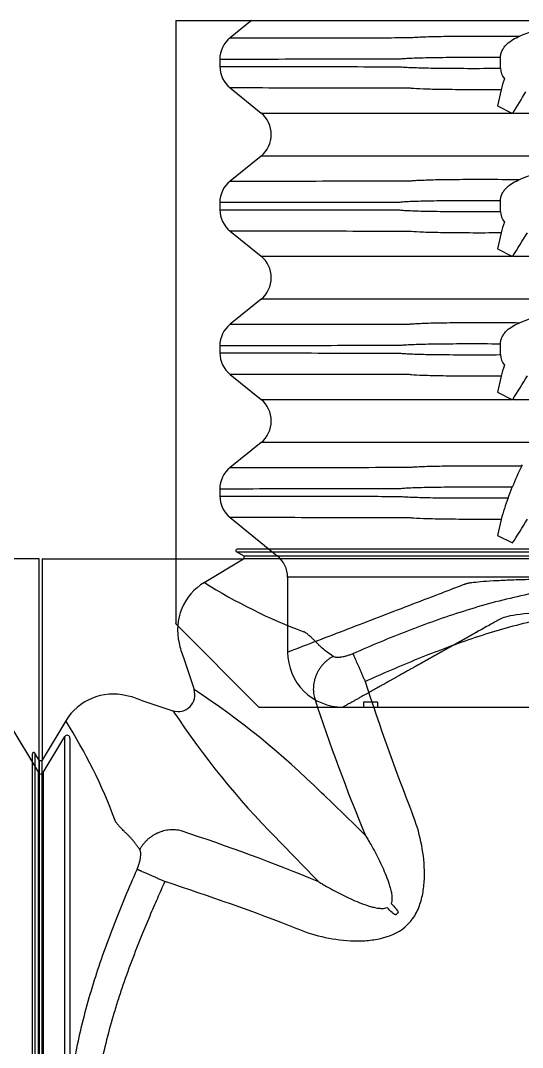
# Model space of a CAD drawing. Header units: millimetres. Extents: x -455371 to 117772, y -78417 to 116564.
# Drawn here: x -28059.2 to -27878.6, y 53901.4 to 54271.4 of the extents above; entities that cross this region are included whole.
import ezdxf

# ---------------------------------------------------------------- set-up
doc = ezdxf.new("R2010")
doc.units = ezdxf.units.MM
doc.layers.get('0').update_dxf_attribs({"color": 255})
doc.layers.add('BETON-STOP', color=141, linetype='Continuous')
doc.layers.add('Contorno-Cupolex', color=3, linetype='Continuous')
doc.layers.add('quote', color=5, linetype='Continuous', lineweight=15)

# ---------------------------------------------------------------- blocks, each defined once
blk = doc.blocks.new('Cupolex H50')
at = {"layer": 'Contorno-Cupolex', "linetype": 'Continuous'}
for p, q in [((19700.469, 10220.428), (19700.195, 10220.592)), ((19721.008, 10220.685), (19700.221, 10220.685)), ((19693.208, 10220.335), (19700.449, 10220.335)), ((19693.208, 10220.335), (19693.208, 10213.095)), ((19699.037, 10219.487), (19700.449, 10220.335)), ((19700.449, 10220.335), (19700.457, 10220.335)), ((19700.457, 10220.335), (19700.469, 10220.342)), ((19700.469, 10220.342), (19700.469, 10220.428)), ((19748.808, 10220.335), (19741.568, 10220.335)), ((19748.808, 10212.618), (19748.808, 10220.335)), ((19698.294, 10216.79), (19698.67, 10215.632)), ((19696.753, 10215.25), (19697.911, 10214.873)), ((19694.056, 10214.506), (19693.208, 10213.095)), ((19747.709, 10214.424), (19748.773, 10212.653)), ((19748.944, 10212.646), (19749.723, 10213.942)), ((19749.908, 10213.89), (19749.908, 10192.535)), ((19692.858, 10192.535), (19692.858, 10213.322)), ((19693.116, 10213.074), (19692.951, 10213.348)), ((19693.201, 10213.074), (19693.116, 10213.074)), ((19693.208, 10213.087), (19693.201, 10213.074)), ((19693.208, 10213.095), (19693.208, 10213.087)), ((19748.808, 10212.611), (19748.808, 10212.618)), ((19706.004, 10207.612), (19705.932, 10207.54))]:
    blk.add_line(p, q, dxfattribs=at)
for centre, radius, start, end in [((19700.221, 10220.635), 0.0499, 89.2776, 239.0373), ((19700.061, 10217.783), 1.987, 120.9888, 193.9535), ((19709.452, 10235.968), 19.496, 237.7108, 249.4596), ((19700.078, 10217.634), 1.974, 189.6297, 205.3053), ((19785.223, 10241.937), 84.511, 197.92489, 201.36419), ((19695.76, 10213.483), 1.987, 76.0465, 149.0112), ((19695.909, 10213.465), 1.974, 64.6949, 80.3702), ((19698.098, 10215.445), 0.601, 251.8666, 18.1334), ((19682.414, 10190.897), 29.599, 45.272, 56.6866), ((19769.609, 10237.205), 70.114, 198.16797, 202.48426), ((19722.661, 10231.142), 29.618, 213.3171, 224.7243), ((19677.789, 10204.197), 19.259, 20.4679, 32.3618), ((19749.809, 10213.891), 0.0998, 359.2777, 149.0372), ((19692.908, 10213.323), 0.0499, 30.9627, 180.7224), ((19748.859, 10212.705), 0.1, 210.9328, 239.6717), ((19748.858, 10212.696), 0.0994, 239.7705, 329.2578), ((19633.334, 10138.299), 101.529, 45.24033, 46.48357), ((19676.338, 10143.934), 70.114, 67.51574, 71.83203), ((19790.738, 10295.243), 123.117, 223.62543, 224.65067), ((19671.606, 10128.32), 84.511, 68.63581, 72.07511), ((19647.472, 10148.533), 83.013, 45.3725, 45.55085), ((19765.011, 10266.071), 83.013, 224.44915, 224.6275)]:
    blk.add_arc(centre, radius, start, end, dxfattribs=at)
for points, knots in [([(19700.195, 10220.592), (19701.725, 10220.592), (19703.259, 10220.592), (19705.177, 10220.592), (19705.561, 10220.592), (19706.136, 10220.592), (19706.328, 10220.592), (19706.544, 10220.592), (19706.568, 10220.592), (19706.616, 10220.592), (19706.639, 10220.592), (19706.72, 10220.592), (19706.792, 10220.592), (19707.058, 10220.592), (19707.312, 10220.592), (19707.781, 10220.592), (19707.952, 10220.592), (19708.325, 10220.592), (19708.527, 10220.592), (19709.174, 10220.592), (19709.65, 10220.592), (19710.429, 10220.592), (19710.702, 10220.592), (19711.259, 10220.592), (19711.543, 10220.592), (19712.122, 10220.592), (19712.417, 10220.592), (19713.019, 10220.592), (19713.327, 10220.592), (19713.787, 10220.592), (19713.941, 10220.592), (19714.127, 10220.592), (19714.16, 10220.592), (19714.192, 10220.592)], [0, 0, 0, 0, 0.5, 0.5, 0.625, 0.625, 0.6875, 0.6875, 0.6953125, 0.6953125, 0.703125, 0.703125, 0.71875, 0.71875, 0.75, 0.75, 0.765625, 0.765625, 0.78125, 0.78125, 0.8125, 0.8125, 0.828125, 0.828125, 0.84375, 0.84375, 0.859375, 0.859375, 0.875, 0.875, 0.8828125, 0.8828125, 0.8844651, 0.8844651, 0.8844651, 0.8844651]), ([(19721.008, 10220.428), (19720.363, 10220.428), (19719.718, 10220.428), (19718.428, 10220.428), (19717.783, 10220.428), (19716.492, 10220.428), (19715.847, 10220.428), (19714.88, 10220.428), (19714.556, 10220.428), (19713.913, 10220.428), (19713.591, 10220.428), (19712.952, 10220.428), (19712.639, 10220.428), (19712.024, 10220.428), (19711.722, 10220.428), (19711.13, 10220.428), (19710.838, 10220.428), (19710.284, 10220.428), (19710.017, 10220.428), (19709.258, 10220.428), (19708.791, 10220.428), (19708.202, 10220.428), (19708.022, 10220.428), (19707.695, 10220.428), (19707.548, 10220.428), (19707.166, 10220.428), (19706.998, 10220.428), (19706.8, 10220.428), (19706.698, 10220.428), (19706.497, 10220.428), (19706.397, 10220.428), (19706.196, 10220.428), (19706.096, 10220.428), (19705.795, 10220.428), (19705.594, 10220.428), (19705.192, 10220.428), (19704.992, 10220.428), (19704.389, 10220.428), (19703.988, 10220.428), (19703.185, 10220.428), (19702.784, 10220.428), (19701.744, 10220.428), (19701.106, 10220.428), (19700.469, 10220.428)], [0, 0, 0, 0, 0.032927, 0.032927, 0.065853, 0.065853, 0.09878, 0.09878, 0.115243, 0.115243, 0.131706, 0.131706, 0.14817, 0.14817, 0.164633, 0.164633, 0.181096, 0.181096, 0.197559, 0.197559, 0.230486, 0.230486, 0.246949, 0.246949, 0.263413, 0.263413, 0.296339, 0.296339, 0.329266, 0.329266, 0.362192, 0.362192, 0.395119, 0.395119, 0.460972, 0.460972, 0.526825, 0.526825, 0.658531, 0.658531, 0.790238, 0.790238, 1, 1, 1, 1]), ([(19700.469, 10220.342), (19701.106, 10220.342), (19701.744, 10220.342), (19702.784, 10220.342), (19703.185, 10220.342), (19703.988, 10220.342), (19704.389, 10220.342), (19704.992, 10220.342), (19705.192, 10220.342), (19705.594, 10220.342), (19705.795, 10220.342), (19706.096, 10220.342), (19706.196, 10220.342), (19706.397, 10220.342), (19706.497, 10220.342), (19706.698, 10220.342), (19706.8, 10220.342), (19706.998, 10220.342), (19707.166, 10220.342), (19707.548, 10220.342), (19707.695, 10220.342), (19708.022, 10220.342), (19708.202, 10220.342), (19708.791, 10220.342), (19709.258, 10220.342), (19710.017, 10220.342), (19710.284, 10220.342), (19710.838, 10220.342), (19711.13, 10220.342), (19711.722, 10220.342), (19712.024, 10220.342), (19712.639, 10220.342), (19712.952, 10220.342), (19713.591, 10220.342), (19713.913, 10220.342), (19714.556, 10220.342), (19714.88, 10220.342), (19715.847, 10220.342), (19716.492, 10220.342), (19717.783, 10220.342), (19718.428, 10220.342), (19719.718, 10220.342), (19720.363, 10220.342), (19721.008, 10220.342)], [0, 0, 0, 0, 0.209762, 0.209762, 0.341469, 0.341469, 0.473175, 0.473175, 0.539028, 0.539028, 0.604881, 0.604881, 0.637808, 0.637808, 0.670734, 0.670734, 0.703661, 0.703661, 0.736587, 0.736587, 0.753051, 0.753051, 0.769514, 0.769514, 0.802441, 0.802441, 0.818904, 0.818904, 0.835367, 0.835367, 0.85183, 0.85183, 0.868294, 0.868294, 0.884757, 0.884757, 0.90122, 0.90122, 0.934147, 0.934147, 0.967073, 0.967073, 1, 1, 1, 1]), ([(19721.008, 10219.339), (19719.605, 10219.347), (19718.202, 10219.36), (19716.448, 10219.382), (19716.098, 10219.387), (19715.572, 10219.394), (19715.396, 10219.396), (19715.046, 10219.401), (19714.87, 10219.404), (19714.608, 10219.408), (19714.52, 10219.409), (19714.344, 10219.412), (19714.256, 10219.413), (19714.121, 10219.414), (19714.076, 10219.414), (19713.986, 10219.414), (19713.941, 10219.414), (19713.806, 10219.413), (19713.716, 10219.411), (19713.266, 10219.398), (19712.907, 10219.376), (19712.368, 10219.325), (19712.189, 10219.305), (19711.831, 10219.259), (19711.652, 10219.233), (19711.117, 10219.148), (19710.765, 10219.08), (19709.714, 10218.851), (19709.026, 10218.662), (19708.006, 10218.34), (19707.669, 10218.227), (19706.999, 10217.989), (19706.666, 10217.865), (19705.676, 10217.481), (19705.024, 10217.208), (19704.378, 10216.925)], [0, 0, 0, 0, 0.25, 0.25, 0.3125, 0.3125, 0.34375, 0.34375, 0.375, 0.375, 0.390625, 0.390625, 0.40625, 0.40625, 0.414062, 0.414062, 0.421875, 0.421875, 0.4375, 0.4375, 0.5, 0.5, 0.53125, 0.53125, 0.5625, 0.5625, 0.625, 0.625, 0.75, 0.75, 0.8125, 0.8125, 0.875, 0.875, 1, 1, 1, 1]), ([(19704.814, 10215.927), (19705.448, 10216.212), (19706.084, 10216.487), (19707.045, 10216.876), (19707.367, 10217.003), (19708.013, 10217.245), (19708.338, 10217.362), (19709.314, 10217.692), (19709.97, 10217.889), (19710.963, 10218.13), (19711.295, 10218.201), (19711.798, 10218.293), (19711.966, 10218.321), (19712.302, 10218.372), (19712.47, 10218.394), (19712.975, 10218.452), (19713.311, 10218.479), (19713.733, 10218.498), (19713.817, 10218.501), (19713.944, 10218.504), (19713.986, 10218.505), (19714.07, 10218.507), (19714.112, 10218.507), (19714.239, 10218.508), (19714.326, 10218.508), (19714.501, 10218.508), (19714.589, 10218.508), (19714.853, 10218.508), (19715.029, 10218.508), (19715.381, 10218.508), (19715.557, 10218.509), (19716.084, 10218.51), (19716.436, 10218.511), (19718.195, 10218.519), (19719.602, 10218.53), (19721.008, 10218.547)], [0, 0, 0, 0, 0.125, 0.125, 0.1875, 0.1875, 0.25, 0.25, 0.375, 0.375, 0.4375, 0.4375, 0.46875, 0.46875, 0.5, 0.5, 0.5625, 0.5625, 0.578125, 0.578125, 0.585938, 0.585938, 0.59375, 0.59375, 0.609375, 0.609375, 0.625, 0.625, 0.65625, 0.65625, 0.6875, 0.6875, 0.75, 0.75, 1, 1, 1, 1]), ([(19703.661, 10216.828), (19703.587, 10216.878), (19703.518, 10216.928), (19703.389, 10217.025), (19703.33, 10217.073), (19703.25, 10217.143), (19703.224, 10217.167), (19703.189, 10217.201), (19703.177, 10217.213), (19703.16, 10217.23), (19703.154, 10217.235), (19703.143, 10217.247), (19703.138, 10217.252), (19703.122, 10217.269), (19703.112, 10217.281), (19703.096, 10217.298), (19703.09, 10217.304), (19703.079, 10217.315), (19703.074, 10217.321), (19703.062, 10217.332), (19703.057, 10217.338), (19703.046, 10217.349), (19703.04, 10217.355), (19703.029, 10217.365), (19703.024, 10217.371), (19703.013, 10217.381), (19703.008, 10217.386), (19702.983, 10217.411), (19702.963, 10217.43), (19702.934, 10217.458), (19702.924, 10217.467), (19702.905, 10217.485), (19702.896, 10217.494), (19702.869, 10217.519), (19702.851, 10217.535), (19702.817, 10217.566), (19702.801, 10217.581), (19702.769, 10217.609), (19702.754, 10217.622), (19702.724, 10217.645), (19702.709, 10217.656), (19702.68, 10217.676), (19702.666, 10217.685), (19702.645, 10217.696), (19702.639, 10217.7), (19702.628, 10217.705), (19702.625, 10217.706), (19702.618, 10217.709), (19702.615, 10217.71), (19702.612, 10217.712)], [0, 0, 0, 0, 0.125, 0.125, 0.25, 0.25, 0.3125, 0.3125, 0.34375, 0.34375, 0.359375, 0.359375, 0.375, 0.375, 0.40625, 0.40625, 0.421875, 0.421875, 0.4375, 0.4375, 0.453125, 0.453125, 0.46875, 0.46875, 0.484375, 0.484375, 0.5, 0.5, 0.5625, 0.5625, 0.59375, 0.59375, 0.625, 0.625, 0.6875, 0.6875, 0.75, 0.75, 0.8125, 0.8125, 0.875, 0.875, 0.9375, 0.9375, 0.96875, 0.96875, 0.984375, 0.984375, 1, 1, 1, 1]), ([(19704.378, 10216.925), (19704.338, 10216.907), (19704.298, 10216.891), (19704.218, 10216.862), (19704.178, 10216.849), (19704.12, 10216.833), (19704.101, 10216.828), (19704.064, 10216.819), (19704.046, 10216.814), (19703.992, 10216.804), (19703.959, 10216.798), (19703.911, 10216.793), (19703.896, 10216.791), (19703.866, 10216.789), (19703.852, 10216.789), (19703.811, 10216.789), (19703.786, 10216.79), (19703.742, 10216.796), (19703.723, 10216.801), (19703.688, 10216.812), (19703.674, 10216.82), (19703.661, 10216.828)], [0, 0, 0, 0, 0.125, 0.125, 0.25, 0.25, 0.3125, 0.3125, 0.375, 0.375, 0.5, 0.5, 0.5625, 0.5625, 0.625, 0.625, 0.75, 0.75, 0.875, 0.875, 1, 1, 1, 1]), ([(19749.723, 10207.324), (19749.723, 10207.363), (19749.723, 10207.398), (19749.723, 10207.46), (19749.723, 10207.485), (19749.723, 10207.704), (19749.723, 10207.899), (19749.723, 10208.484), (19749.723, 10208.874), (19749.723, 10210.825), (19749.723, 10212.385), (19749.723, 10213.942)], [0.2969026, 0.2969026, 0.2969026, 0.2969026, 0.3046875, 0.3046875, 0.3125, 0.3125, 0.375, 0.375, 0.5, 0.5, 1, 1, 1, 1]), ([(19692.951, 10213.348), (19692.951, 10211.819), (19692.951, 10210.284), (19692.951, 10208.366), (19692.951, 10207.982), (19692.951, 10207.407), (19692.951, 10207.215), (19692.951, 10206.999), (19692.951, 10206.975), (19692.951, 10206.928), (19692.951, 10206.905), (19692.951, 10206.823), (19692.951, 10206.751), (19692.951, 10206.485), (19692.951, 10206.231), (19692.951, 10205.762), (19692.951, 10205.591), (19692.951, 10205.219), (19692.951, 10205.016), (19692.951, 10204.369), (19692.951, 10203.893), (19692.951, 10203.114), (19692.951, 10202.842), (19692.951, 10202.285), (19692.951, 10202.001), (19692.951, 10201.421), (19692.951, 10201.126), (19692.951, 10200.525), (19692.951, 10200.217), (19692.951, 10199.756), (19692.951, 10199.602), (19692.951, 10199.427), (19692.951, 10199.405), (19692.951, 10199.383)], [0, 0, 0, 0, 0.5, 0.5, 0.625, 0.625, 0.6875, 0.6875, 0.6953125, 0.6953125, 0.703125, 0.703125, 0.71875, 0.71875, 0.75, 0.75, 0.765625, 0.765625, 0.78125, 0.78125, 0.8125, 0.8125, 0.828125, 0.828125, 0.84375, 0.84375, 0.859375, 0.859375, 0.875, 0.875, 0.8828125, 0.8828125, 0.8839302, 0.8839302, 0.8839302, 0.8839302]), ([(19693.116, 10192.535), (19693.116, 10193.816), (19693.116, 10195.097), (19693.116, 10197.018), (19693.116, 10197.659), (19693.116, 10198.46), (19693.116, 10198.621), (19693.116, 10198.942), (19693.116, 10199.104), (19693.116, 10199.39), (19693.116, 10199.514), (19693.116, 10199.767), (19693.116, 10199.896), (19693.116, 10200.537), (19693.116, 10201.023), (19693.116, 10201.973), (19693.116, 10202.439), (19693.116, 10203.761), (19693.116, 10204.543), (19693.116, 10205.471), (19693.116, 10205.74), (19693.116, 10206.182), (19693.116, 10206.355), (19693.116, 10206.517), (19693.116, 10206.547), (19693.116, 10206.586), (19693.116, 10206.598), (19693.116, 10206.622), (19693.116, 10206.633), (19693.116, 10206.693), (19693.116, 10206.743), (19693.116, 10206.894), (19693.116, 10206.994), (19693.116, 10207.497), (19693.116, 10207.899), (19693.116, 10209.911), (19693.116, 10211.52), (19693.116, 10213.074)], [0, 0, 0, 0, 0.0625, 0.0625, 0.09375, 0.09375, 0.101562, 0.101562, 0.109375, 0.109375, 0.117187, 0.117187, 0.125, 0.125, 0.15625, 0.15625, 0.1875, 0.1875, 0.25, 0.25, 0.28125, 0.28125, 0.3125, 0.3125, 0.320312, 0.320312, 0.324219, 0.324219, 0.328125, 0.328125, 0.34375, 0.34375, 0.375, 0.375, 0.5, 0.5, 1, 1, 1, 1]), ([(19693.201, 10213.074), (19693.201, 10211.52), (19693.201, 10209.911), (19693.201, 10207.899), (19693.201, 10207.497), (19693.201, 10206.994), (19693.201, 10206.894), (19693.201, 10206.743), (19693.201, 10206.693), (19693.201, 10206.633), (19693.201, 10206.622), (19693.201, 10206.598), (19693.201, 10206.586), (19693.201, 10206.547), (19693.201, 10206.517), (19693.201, 10206.355), (19693.201, 10206.182), (19693.201, 10205.74), (19693.201, 10205.471), (19693.201, 10204.543), (19693.201, 10203.761), (19693.201, 10202.439), (19693.201, 10201.973), (19693.201, 10201.023), (19693.201, 10200.537), (19693.201, 10199.896), (19693.201, 10199.767), (19693.201, 10199.514), (19693.201, 10199.39), (19693.201, 10199.104), (19693.201, 10198.942), (19693.201, 10198.621), (19693.201, 10198.46), (19693.201, 10197.659), (19693.201, 10197.018), (19693.201, 10195.097), (19693.201, 10193.816), (19693.201, 10192.535)], [0, 0, 0, 0, 0.5, 0.5, 0.625, 0.625, 0.65625, 0.65625, 0.671875, 0.671875, 0.675781, 0.675781, 0.679688, 0.679688, 0.6875, 0.6875, 0.71875, 0.71875, 0.75, 0.75, 0.8125, 0.8125, 0.84375, 0.84375, 0.875, 0.875, 0.882813, 0.882813, 0.890625, 0.890625, 0.898438, 0.898438, 0.90625, 0.90625, 0.9375, 0.9375, 1, 1, 1, 1]), ([(19748.773, 10197.227), (19748.773, 10197.476), (19748.773, 10197.725), (19748.773, 10198.276), (19748.773, 10198.579), (19748.773, 10199.183), (19748.773, 10199.485), (19748.773, 10200.088), (19748.773, 10200.39), (19748.773, 10200.988), (19748.773, 10201.279), (19748.773, 10201.848), (19748.773, 10202.126), (19748.773, 10202.668), (19748.773, 10202.933), (19748.773, 10203.687), (19748.773, 10204.141), (19748.773, 10204.948), (19748.773, 10205.286), (19748.773, 10205.693), (19748.773, 10205.813), (19748.773, 10206.011), (19748.773, 10206.089), (19748.773, 10206.182), (19748.773, 10206.207), (19748.773, 10206.254), (19748.773, 10206.278), (19748.773, 10206.348), (19748.773, 10206.396), (19748.773, 10206.631), (19748.773, 10206.819), (19748.773, 10207.385), (19748.773, 10207.761), (19748.773, 10209.646), (19748.773, 10211.153), (19748.773, 10212.653)], [0.0808693, 0.0808693, 0.0808693, 0.0808693, 0.09375, 0.09375, 0.109375, 0.109375, 0.125, 0.125, 0.140625, 0.140625, 0.15625, 0.15625, 0.171875, 0.171875, 0.1875, 0.1875, 0.21875, 0.21875, 0.25, 0.25, 0.265625, 0.265625, 0.28125, 0.28125, 0.2890625, 0.2890625, 0.296875, 0.296875, 0.3125, 0.3125, 0.375, 0.375, 0.5, 0.5, 1, 1, 1, 1]), ([(19702.393, 10207.024), (19702.716, 10206.895), (19703.047, 10206.795), (19703.721, 10206.65), (19704.068, 10206.606), (19704.588, 10206.593), (19704.761, 10206.598), (19705.107, 10206.631), (19705.28, 10206.659), (19705.783, 10206.789), (19706.106, 10206.944), (19706.478, 10207.317), (19706.579, 10207.458), (19706.74, 10207.768), (19706.799, 10207.933), (19706.885, 10208.268), (19706.913, 10208.441), (19706.946, 10208.786), (19706.95, 10208.958), (19706.938, 10209.475), (19706.894, 10209.82), (19706.749, 10210.497), (19706.648, 10210.828), (19706.519, 10211.15)], [0, 0, 0, 0, 0.125, 0.125, 0.25, 0.25, 0.3125, 0.3125, 0.375, 0.375, 0.5, 0.5, 0.5625, 0.5625, 0.625, 0.625, 0.6875, 0.6875, 0.75, 0.75, 0.875, 0.875, 1, 1, 1, 1]), ([(19696.715, 10209.882), (19696.707, 10209.895), (19696.69, 10209.92), (19696.665, 10209.956), (19696.64, 10209.991), (19696.615, 10210.025), (19696.591, 10210.058), (19696.55, 10210.112), (19696.494, 10210.183), (19696.423, 10210.268), (19696.354, 10210.344), (19696.292, 10210.405), (19696.247, 10210.447), (19696.214, 10210.478), (19696.185, 10210.508), (19696.143, 10210.55), (19696.094, 10210.6), (19696.04, 10210.658), (19695.991, 10210.71), (19695.932, 10210.776), (19695.885, 10210.835), (19695.854, 10210.885), (19695.842, 10210.908), (19695.836, 10210.922), (19695.833, 10210.928), (19695.832, 10210.932)], [0, 0, 0, 0, 0.020834, 0.041499, 0.061995, 0.082327, 0.102494, 0.1225, 0.183394, 0.244692, 0.305517, 0.365952, 0.407549, 0.429262, 0.459619, 0.493771, 0.556586, 0.619732, 0.683579, 0.744962, 0.871925, 0.935861, 0.967747, 0.983808, 1, 1, 1, 1]), ([(19748.944, 10210.731), (19748.944, 10209.866), (19748.944, 10209), (19748.944, 10207.757), (19748.944, 10207.381), (19748.944, 10206.816), (19748.944, 10206.628), (19748.944, 10206.393), (19748.944, 10206.345), (19748.944, 10206.251), (19748.944, 10206.21), (19748.944, 10206.085), (19748.944, 10206.006), (19748.944, 10205.81), (19748.944, 10205.69), (19748.944, 10205.281), (19748.944, 10204.944), (19748.944, 10204.343), (19748.944, 10204.127), (19748.944, 10203.673), (19748.944, 10203.435), (19748.944, 10202.686), (19748.944, 10202.135), (19748.944, 10201.284), (19748.944, 10200.995), (19748.944, 10200.404), (19748.944, 10200.101), (19748.944, 10199.496), (19748.944, 10199.193), (19748.944, 10198.588), (19748.944, 10198.285), (19748.944, 10197.377), (19748.944, 10196.772), (19748.944, 10195.104), (19748.944, 10194.041), (19748.944, 10192.978)], [0.2124485, 0.2124485, 0.2124485, 0.2124485, 0.5, 0.5, 0.625, 0.625, 0.6875, 0.6875, 0.703125, 0.703125, 0.71875, 0.71875, 0.734375, 0.734375, 0.75, 0.75, 0.78125, 0.78125, 0.796875, 0.796875, 0.8125, 0.8125, 0.84375, 0.84375, 0.859375, 0.859375, 0.875, 0.875, 0.890625, 0.890625, 0.90625, 0.90625, 0.9375, 0.9375, 0.9923835, 0.9923835, 0.9923835, 0.9923835]), ([(19704.825, 10210.392), (19704.839, 10210.369), (19704.853, 10210.346), (19704.881, 10210.3), (19704.894, 10210.277), (19704.936, 10210.208), (19704.963, 10210.162), (19705.043, 10210.023), (19705.095, 10209.928), (19705.248, 10209.642), (19705.345, 10209.447), (19705.481, 10209.145), (19705.525, 10209.043), (19705.608, 10208.835), (19705.647, 10208.73), (19705.699, 10208.568), (19705.715, 10208.513), (19705.743, 10208.402), (19705.756, 10208.346), (19705.774, 10208.232), (19705.781, 10208.174), (19705.78, 10208.085), (19705.778, 10208.056), (19705.769, 10207.997), (19705.761, 10207.967), (19705.75, 10207.939)], [0, 0, 0, 0, 0.03125, 0.03125, 0.0625, 0.0625, 0.125, 0.125, 0.25, 0.25, 0.5, 0.5, 0.625, 0.625, 0.75, 0.75, 0.8125, 0.8125, 0.875, 0.875, 0.9375, 0.9375, 0.96875, 0.96875, 1, 1, 1, 1]), ([(19696.619, 10209.166), (19696.622, 10209.173), (19696.629, 10209.189), (19696.639, 10209.213), (19696.649, 10209.237), (19696.658, 10209.262), (19696.671, 10209.298), (19696.688, 10209.345), (19696.711, 10209.423), (19696.734, 10209.516), (19696.751, 10209.618), (19696.756, 10209.707), (19696.753, 10209.769), (19696.745, 10209.81), (19696.737, 10209.838), (19696.728, 10209.862), (19696.72, 10209.875), (19696.715, 10209.882)], [0, 0, 0, 0, 0.025114, 0.050251, 0.075451, 0.100753, 0.126198, 0.189041, 0.252473, 0.377155, 0.504216, 0.628011, 0.754462, 0.81453, 0.875317, 0.937064, 1, 1, 1, 1]), ([(19694.204, 10192.535), (19694.201, 10193), (19694.195, 10193.932), (19694.182, 10195.335), (19694.168, 10196.624), (19694.152, 10197.796), (19694.141, 10198.585), (19694.133, 10199.112), (19694.127, 10199.469), (19694.134, 10200.097), (19694.19, 10200.998), (19694.328, 10202.07), (19694.597, 10203.479), (19694.973, 10204.852), (19695.427, 10206.202), (19695.795, 10207.192), (19696.194, 10208.185), (19696.475, 10208.833), (19696.619, 10209.166)], [0, 0, 0, 0, 0.081858, 0.164277, 0.247255, 0.309067, 0.370865, 0.386322, 0.40194, 0.433686, 0.497156, 0.560794, 0.624159, 0.750052, 0.811351, 0.87539, 0.93616, 1, 1, 1, 1]), ([(19697.616, 10208.729), (19697.527, 10208.528), (19697.343, 10208.117), (19697.069, 10207.48), (19696.755, 10206.724), (19696.415, 10205.856), (19696.124, 10205.045), (19695.909, 10204.392), (19695.709, 10203.738), (19695.485, 10202.915), (19695.27, 10201.916), (19695.118, 10200.908), (19695.05, 10200.064), (19695.036, 10199.515), (19695.035, 10199.26), (19695.035, 10199.086), (19695.036, 10198.603), (19695.034, 10197.811), (19695.03, 10196.404), (19695.021, 10194.997), (19695.009, 10193.59), (19695.001, 10192.887), (19694.997, 10192.535)], [0, 0, 0, 0, 0.039685, 0.081401, 0.12514, 0.187502, 0.249718, 0.280702, 0.311603, 0.373204, 0.434675, 0.49602, 0.557011, 0.587479, 0.595205, 0.603053, 0.61891, 0.682454, 0.745963, 0.872985, 0.936476, 1, 1, 1, 1]), ([(19703.152, 10208.719), (19703.174, 10208.705), (19703.197, 10208.691), (19703.243, 10208.663), (19703.266, 10208.649), (19703.335, 10208.608), (19703.381, 10208.581), (19703.521, 10208.5), (19703.615, 10208.448), (19703.901, 10208.295), (19704.096, 10208.198), (19704.398, 10208.062), (19704.5, 10208.018), (19704.708, 10207.935), (19704.814, 10207.896), (19704.976, 10207.845), (19705.03, 10207.828), (19705.141, 10207.8), (19705.198, 10207.787), (19705.312, 10207.769), (19705.369, 10207.763), (19705.458, 10207.763), (19705.488, 10207.765), (19705.547, 10207.775), (19705.576, 10207.782), (19705.604, 10207.794)], [0, 0, 0, 0, 0.03125, 0.03125, 0.0625, 0.0625, 0.125, 0.125, 0.25, 0.25, 0.5, 0.5, 0.625, 0.625, 0.75, 0.75, 0.8125, 0.8125, 0.875, 0.875, 0.9375, 0.9375, 0.96875, 0.96875, 1, 1, 1, 1]), ([(19706.004, 10207.612), (19706.006, 10207.614), (19706.008, 10207.618), (19706.009, 10207.625), (19706.008, 10207.629), (19706.007, 10207.64), (19706.004, 10207.647), (19705.997, 10207.666), (19705.99, 10207.679), (19705.968, 10207.714), (19705.95, 10207.735), (19705.931, 10207.755)], [0, 0, 0, 0, 0.0625, 0.0625, 0.125, 0.125, 0.25, 0.25, 0.5, 0.5, 1, 1, 1, 1]), ([(19705.932, 10207.54), (19705.929, 10207.537), (19705.925, 10207.536), (19705.918, 10207.535), (19705.914, 10207.535), (19705.904, 10207.537), (19705.897, 10207.539), (19705.877, 10207.547), (19705.865, 10207.554), (19705.829, 10207.576), (19705.808, 10207.593), (19705.789, 10207.612)], [0, 0, 0, 0, 0.0625, 0.0625, 0.125, 0.125, 0.25, 0.25, 0.5, 0.5, 1, 1, 1, 1]), ([(19749.723, 10199.303), (19749.723, 10199.365), (19749.723, 10199.426), (19749.723, 10199.642), (19749.723, 10199.796), (19749.723, 10200.258), (19749.723, 10200.564), (19749.723, 10201.176), (19749.723, 10201.482), (19749.723, 10202.373), (19749.723, 10202.938), (19749.723, 10203.745), (19749.723, 10204.008), (19749.723, 10204.507), (19749.723, 10204.744), (19749.723, 10205.195), (19749.723, 10205.409), (19749.723, 10205.813), (19749.723, 10206.004), (19749.723, 10206.525), (19749.723, 10206.812), (19749.723, 10207.148), (19749.723, 10207.245), (19749.723, 10207.324), (19749.723, 10207.324), (19749.723, 10207.324)], [0.1140744, 0.1140744, 0.1140744, 0.1140744, 0.1171875, 0.1171875, 0.125, 0.125, 0.140625, 0.140625, 0.15625, 0.15625, 0.1875, 0.1875, 0.203125, 0.203125, 0.21875, 0.21875, 0.234375, 0.234375, 0.25, 0.25, 0.28125, 0.28125, 0.296875, 0.296875, 0.2969026, 0.2969026, 0.2969026, 0.2969026])]:
    blk.add_open_spline(points, degree=3, knots=knots, dxfattribs=at)
for points, weights in [([(19704.378, 10216.925), (19704.482, 10216.669), (19704.814, 10215.927)], [1, 0.837824847312, 1]), ([(19703.661, 10216.828), (19702.746, 10216.329), (19702.99, 10215.343)], [1, 0.774238593566, 1]), ([(19698.2, 10210.553), (19697.215, 10210.798), (19696.715, 10209.882)], [1, 0.774238593572, 1]), ([(19697.616, 10208.729), (19696.875, 10209.061), (19696.619, 10209.166)], [1, 0.837824847311, 1])]:
    blk.add_rational_spline(points, weights, degree=2, dxfattribs=at)
blk.add_open_spline([(19748.944, 10212.646), (19748.944, 10212.008), (19748.944, 10211.37), (19748.944, 10210.731)], degree=3, dxfattribs=at)
blk = doc.blocks.new('*U2204')
at = {"xscale": 10.01836209701863, "yscale": 10.01836209701863, "zscale": 10.01836209701863}
for p in [(-197854.97, -101829.74), (-197296.95, -101829.74)]:
    blk.add_blockref('Cupolex H50', p, dxfattribs=at)
blk = doc.blocks.new('*U2201')
at = {"layer": 'quote', "color": 0, "linetype": 'ByBlock', "lineweight": -2, "transparency": 16777216}
blk.add_blockref('*U2204', (1355, -1345), dxfattribs=at)
blk = doc.blocks.new('Bs H50 tacca 5')
at = {"layer": 'BETON-STOP'}
for p, q in [((19753.708, 9985.2), (19753.708, 9963.521)), ((19753.708, 9985.2), (19799.708, 9985.2)), ((19756.433, 9985.2), (19755.663, 9984.575)), ((19765.377, 9983.484), (19765.377, 9983.866)), ((19755.293, 9983.802), (19755.293, 9983.547)), ((19755.663, 9982.774), (19756.775, 9981.873)), ((19765.404, 9982.711), (19765.277, 9982.136)), ((19765.277, 9982.136), (19765.792, 9981.872)), ((19765.813, 9981.862), (19765.792, 9981.872)), ((19765.819, 9981.872), (19765.813, 9981.862)), ((19756.775, 9980.327), (19755.663, 9979.425)), ((19765.377, 9978.334), (19765.377, 9978.716)), ((19755.293, 9978.652), (19755.293, 9978.397)), ((19755.663, 9977.624), (19756.775, 9976.723)), ((19765.404, 9977.561), (19765.277, 9976.986)), ((19765.277, 9976.986), (19765.792, 9976.722)), ((19765.813, 9976.712), (19765.792, 9976.722)), ((19765.819, 9976.722), (19765.813, 9976.712)), ((19756.775, 9975.177), (19755.663, 9974.275)), ((19755.293, 9973.502), (19755.293, 9973.247)), ((19765.377, 9973.184), (19765.377, 9973.566)), ((19755.663, 9972.474), (19756.775, 9971.573)), ((19765.404, 9972.411), (19765.277, 9971.836)), ((19765.277, 9971.836), (19765.792, 9971.572)), ((19765.813, 9971.562), (19765.792, 9971.572)), ((19765.819, 9971.572), (19765.813, 9971.562)), ((19756.775, 9970.027), (19755.663, 9969.125)), ((19766.148, 9969.183), (19766.168, 9969.22)), ((19755.293, 9968.352), (19755.293, 9968.097)), ((19765.657, 9968.036), (19765.803, 9968.413)), ((19755.663, 9967.324), (19757.358, 9965.95)), ((19765.404, 9967.261), (19765.277, 9966.686)), ((19765.277, 9966.686), (19765.813, 9966.412)), ((19757.358, 9965.95), (19776.708, 9965.95)), ((19776.708, 9965.177), (19757.728, 9965.177)), ((19757.728, 9965.177), (19757.728, 9962.488)), ((19753.708, 9963.509), (19753.708, 9963.521)), ((19756.708, 9960.5), (19753.708, 9963.509)), ((19760.958, 9960.689), (19760.458, 9960.689)), ((19760.458, 9960.689), (19760.458, 9960.5)), ((19760.958, 9960.689), (19760.958, 9960.5)), ((19760.458, 9960.5), (19756.708, 9960.5)), ((19760.958, 9960.5), (19760.458, 9960.5)), ((19776.458, 9960.5), (19760.958, 9960.5))]:
    blk.add_line(p, q, dxfattribs=at)
for centre, radius, start, end in [((19769.994, 9975.31), 10.115, 102.091, 112.796), ((19756.289, 9983.801), 0.996, 128.931, 179.9066), ((19756.289, 9983.548), 0.995, 180.0853, 231.0771), ((19766.01, 9983.498), 0.633, 181.2639, 218.8863), ((19769.73, 9981.664), 4.451, 161.1754, 166.4034), ((19735.412, 10001.276), 36.071, 327.4568, 328.8771), ((19756.152, 9981.1), 0.992, 308.8507, 51.1493), ((19769.994, 9970.16), 10.115, 93.2828, 112.796), ((19756.289, 9978.651), 0.996, 128.931, 179.9066), ((19756.289, 9978.398), 0.995, 180.0853, 231.0771), ((19766.01, 9978.348), 0.633, 181.2639, 218.8863), ((19769.73, 9976.514), 4.451, 161.1754, 166.4034), ((19734.329, 9996.805), 37.349, 327.473, 328.9994), ((19756.152, 9975.95), 0.992, 308.8507, 51.1493), ((19770.872, 9962.346), 12.912, 106.0869, 111.8067), ((19756.289, 9973.501), 0.996, 128.931, 179.9066), ((19756.289, 9973.248), 0.995, 180.0853, 231.0771), ((19766.01, 9973.198), 0.633, 181.2639, 218.8863), ((19769.73, 9971.364), 4.451, 161.1754, 166.4034), ((19734.329, 9991.655), 37.349, 327.473, 328.9994), ((19756.152, 9970.8), 0.992, 308.8507, 51.1493), ((19756.289, 9968.351), 0.996, 128.931, 179.9066), ((19772.737, 9965.774), 7.42, 152.6401, 159.1643), ((19756.289, 9968.098), 0.995, 180.0853, 231.0771), ((19771.373, 9965.743), 6.159, 158.148, 165.7364), ((19734.508, 9986.395), 37.139, 327.4487, 329.0025), ((19756.733, 9965.175), 0.995, 0.0845, 51.0778), ((19759.709, 9962.492), 1.981, 180.1249, 270.3275)]:
    blk.add_arc(centre, radius, start, end, dxfattribs=at)
for points, degree, knots in [([(19755.663, 9984.575), (19756.924, 9984.575), (19758.188, 9984.578), (19760.084, 9984.581), (19760.716, 9984.582), (19761.506, 9984.583), (19761.663, 9984.584), (19761.9, 9984.584), (19761.979, 9984.584), (19762.078, 9984.584), (19762.097, 9984.584), (19762.138, 9984.585), (19762.161, 9984.588), (19762.239, 9984.596), (19762.302, 9984.6), (19762.45, 9984.608), (19762.535, 9984.611), (19762.729, 9984.618), (19762.838, 9984.622), (19763.196, 9984.631), (19763.473, 9984.635), (19763.944, 9984.639), (19764.111, 9984.64), (19764.464, 9984.641), (19764.65, 9984.641), (19765.227, 9984.64), (19765.638, 9984.638), (19766.075, 9984.634)], 3, [0, 0, 0, 0, 0.5, 0.5, 0.75, 0.75, 0.8125, 0.8125, 0.84375, 0.84375, 0.851563, 0.851563, 0.859375, 0.859375, 0.875, 0.875, 0.890625, 0.890625, 0.90625, 0.90625, 0.9375, 0.9375, 0.953125, 0.953125, 0.96875, 0.96875, 1, 1, 1, 1]), ([(19765.377, 9983.866), (19765.377, 9983.912), (19765.383, 9983.957), (19765.4, 9984.024), (19765.406, 9984.046), (19765.423, 9984.089), (19765.432, 9984.11), (19765.463, 9984.172), (19765.488, 9984.21), (19765.53, 9984.265), (19765.545, 9984.283), (19765.575, 9984.317), (19765.591, 9984.333), (19765.674, 9984.413), (19765.748, 9984.466), (19765.907, 9984.561), (19765.989, 9984.6), (19766.075, 9984.634)], 3, [0, 0, 0, 0, 0.125, 0.125, 0.1875, 0.1875, 0.25, 0.25, 0.375, 0.375, 0.4375, 0.4375, 0.5, 0.5, 0.75, 0.75, 1, 1, 1, 1]), ([(19765.377, 9983.866), (19764.954, 9983.868), (19764.559, 9983.869), (19764.009, 9983.868), (19763.832, 9983.868), (19763.499, 9983.865), (19763.342, 9983.864), (19762.901, 9983.859), (19762.645, 9983.853), (19762.32, 9983.843), (19762.223, 9983.84), (19762.052, 9983.832), (19761.979, 9983.829), (19761.853, 9983.82), (19761.802, 9983.813), (19761.72, 9983.81), (19761.682, 9983.812), (19761.564, 9983.811), (19761.486, 9983.811), (19761.251, 9983.811), (19761.094, 9983.81), (19760.31, 9983.809), (19759.682, 9983.808), (19757.8, 9983.805), (19756.545, 9983.802), (19755.293, 9983.802)], 3, [0, 0, 0, 0, 0.03125, 0.03125, 0.046875, 0.046875, 0.0625, 0.0625, 0.09375, 0.09375, 0.109375, 0.109375, 0.125, 0.125, 0.140625, 0.140625, 0.15625, 0.15625, 0.1875, 0.1875, 0.25, 0.25, 0.5, 0.5, 1, 1, 1, 1]), ([(19755.293, 9983.547), (19756.547, 9983.547), (19757.802, 9983.545), (19759.686, 9983.542), (19760.314, 9983.541), (19761.099, 9983.539), (19761.256, 9983.539), (19761.492, 9983.538), (19761.57, 9983.538), (19761.688, 9983.538), (19761.725, 9983.54), (19761.809, 9983.535), (19761.862, 9983.528), (19762.052, 9983.516), (19762.222, 9983.509), (19762.546, 9983.499), (19762.666, 9983.496), (19762.922, 9983.491), (19763.059, 9983.489), (19763.499, 9983.484), (19763.83, 9983.481), (19764.564, 9983.48), (19764.958, 9983.481), (19765.377, 9983.484)], 3, [0, 0, 0, 0, 0.5, 0.5, 0.75, 0.75, 0.8125, 0.8125, 0.84375, 0.84375, 0.859375, 0.859375, 0.875, 0.875, 0.90625, 0.90625, 0.921875, 0.921875, 0.9375, 0.9375, 0.96875, 0.96875, 1, 1, 1, 1]), ([(19765.404, 9982.711), (19764.995, 9982.709), (19764.614, 9982.708), (19764.087, 9982.71), (19763.919, 9982.711), (19763.605, 9982.714), (19763.458, 9982.715), (19763.184, 9982.72), (19763.057, 9982.722), (19762.822, 9982.728), (19762.714, 9982.732), (19762.425, 9982.742), (19762.282, 9982.749), (19762.156, 9982.762), (19762.134, 9982.765), (19762.094, 9982.765), (19762.075, 9982.765), (19762.017, 9982.765), (19761.978, 9982.765), (19761.862, 9982.765), (19761.785, 9982.765), (19761.552, 9982.766), (19761.397, 9982.766), (19760.622, 9982.768), (19760.001, 9982.769), (19758.141, 9982.772), (19756.901, 9982.774), (19755.663, 9982.774)], 3, [0, 0, 0, 0, 0.03125, 0.03125, 0.046875, 0.046875, 0.0625, 0.0625, 0.078125, 0.078125, 0.09375, 0.09375, 0.125, 0.125, 0.132812, 0.132812, 0.140625, 0.140625, 0.15625, 0.15625, 0.1875, 0.1875, 0.25, 0.25, 0.5, 0.5, 1, 1, 1, 1]), ([(19756.775, 9981.873), (19757.983, 9981.873), (19759.19, 9981.873), (19761.001, 9981.873), (19761.606, 9981.873), (19762.511, 9981.873), (19762.812, 9981.873), (19763.153, 9981.873), (19763.189, 9981.873), (19763.269, 9981.873), (19763.322, 9981.873), (19763.52, 9981.872), (19763.699, 9981.872), (19764.152, 9981.872), (19764.43, 9981.872), (19765.055, 9981.872), (19765.404, 9981.872), (19765.792, 9981.872)], 3, [0, 0, 0, 0, 0.5, 0.5, 0.75, 0.75, 0.875, 0.875, 0.890625, 0.890625, 0.90625, 0.90625, 0.9375, 0.9375, 0.96875, 0.96875, 1, 1, 1, 1]), ([(19765.819, 9981.872), (19766.196, 9981.872), (19766.595, 9981.872), (19767.226, 9981.872), (19767.441, 9981.872), (19767.884, 9981.872), (19768.11, 9981.872), (19768.789, 9981.872), (19769.249, 9981.873), (19769.947, 9981.873), (19770.181, 9981.873), (19770.647, 9981.873), (19770.88, 9981.873), (19772.978, 9981.873), (19774.843, 9981.873), (19776.708, 9981.873)], 3, [0, 0, 0, 0, 0.125, 0.125, 0.1875, 0.1875, 0.25, 0.25, 0.375, 0.375, 0.4375, 0.4375, 0.5, 0.5, 1, 1, 1, 1]), ([(19776.708, 9980.327), (19775.507, 9980.327), (19774.306, 9980.327), (19772.505, 9980.327), (19771.904, 9980.327), (19771.003, 9980.327), (19770.703, 9980.327), (19770.253, 9980.327), (19770.103, 9980.327), (19769.802, 9980.327), (19769.652, 9980.327), (19769.202, 9980.327), (19768.902, 9980.327), (19768.303, 9980.328), (19768.009, 9980.328), (19767.438, 9980.328), (19767.159, 9980.328), (19766.615, 9980.328), (19766.349, 9980.328), (19765.595, 9980.328), (19765.144, 9980.328), (19764.348, 9980.328), (19764.021, 9980.328), (19763.636, 9980.327), (19763.526, 9980.327), (19763.347, 9980.327), (19763.277, 9980.327), (19763.179, 9980.327), (19763.134, 9980.327), (19763.04, 9980.327), (19762.994, 9980.327), (19762.76, 9980.327), (19762.573, 9980.327), (19762.012, 9980.327), (19761.638, 9980.327), (19759.767, 9980.327), (19758.271, 9980.327), (19756.775, 9980.327)], 3, [0, 0, 0, 0, 0.0625, 0.0625, 0.09375, 0.09375, 0.109375, 0.109375, 0.117188, 0.117188, 0.125, 0.125, 0.140625, 0.140625, 0.15625, 0.15625, 0.171875, 0.171875, 0.1875, 0.1875, 0.21875, 0.21875, 0.25, 0.25, 0.265625, 0.265625, 0.28125, 0.28125, 0.296875, 0.296875, 0.3125, 0.3125, 0.375, 0.375, 0.5, 0.5, 1, 1, 1, 1]), ([(19755.663, 9979.425), (19756.924, 9979.425), (19758.188, 9979.428), (19760.084, 9979.431), (19760.716, 9979.432), (19761.506, 9979.433), (19761.663, 9979.434), (19761.9, 9979.434), (19761.979, 9979.434), (19762.078, 9979.434), (19762.097, 9979.434), (19762.138, 9979.435), (19762.161, 9979.438), (19762.239, 9979.446), (19762.302, 9979.45), (19762.45, 9979.458), (19762.535, 9979.461), (19762.729, 9979.468), (19762.838, 9979.472), (19763.196, 9979.481), (19763.473, 9979.485), (19763.944, 9979.489), (19764.111, 9979.49), (19764.464, 9979.491), (19764.65, 9979.491), (19765.227, 9979.49), (19765.638, 9979.488), (19766.075, 9979.484)], 3, [0, 0, 0, 0, 0.5, 0.5, 0.75, 0.75, 0.8125, 0.8125, 0.84375, 0.84375, 0.851562, 0.851562, 0.859375, 0.859375, 0.875, 0.875, 0.890625, 0.890625, 0.90625, 0.90625, 0.9375, 0.9375, 0.953125, 0.953125, 0.96875, 0.96875, 1, 1, 1, 1]), ([(19765.377, 9978.716), (19765.377, 9978.762), (19765.383, 9978.807), (19765.4, 9978.874), (19765.406, 9978.896), (19765.423, 9978.939), (19765.432, 9978.96), (19765.463, 9979.022), (19765.488, 9979.06), (19765.53, 9979.115), (19765.545, 9979.133), (19765.575, 9979.167), (19765.591, 9979.183), (19765.674, 9979.263), (19765.748, 9979.316), (19765.907, 9979.411), (19765.989, 9979.45), (19766.075, 9979.484)], 3, [0, 0, 0, 0, 0.125, 0.125, 0.1875, 0.1875, 0.25, 0.25, 0.375, 0.375, 0.4375, 0.4375, 0.5, 0.5, 0.75, 0.75, 1, 1, 1, 1]), ([(19765.377, 9978.716), (19764.954, 9978.718), (19764.559, 9978.719), (19764.009, 9978.718), (19763.832, 9978.718), (19763.499, 9978.715), (19763.342, 9978.714), (19762.901, 9978.709), (19762.645, 9978.703), (19762.32, 9978.693), (19762.223, 9978.69), (19762.052, 9978.682), (19761.979, 9978.679), (19761.853, 9978.67), (19761.802, 9978.663), (19761.72, 9978.66), (19761.682, 9978.662), (19761.564, 9978.661), (19761.486, 9978.661), (19761.251, 9978.661), (19761.094, 9978.66), (19760.31, 9978.659), (19759.682, 9978.658), (19757.8, 9978.655), (19756.545, 9978.652), (19755.293, 9978.652)], 3, [0, 0, 0, 0, 0.03125, 0.03125, 0.046875, 0.046875, 0.0625, 0.0625, 0.09375, 0.09375, 0.109375, 0.109375, 0.125, 0.125, 0.140625, 0.140625, 0.15625, 0.15625, 0.1875, 0.1875, 0.25, 0.25, 0.5, 0.5, 1, 1, 1, 1]), ([(19755.293, 9978.397), (19756.547, 9978.397), (19757.802, 9978.395), (19759.686, 9978.392), (19760.314, 9978.391), (19761.099, 9978.389), (19761.256, 9978.389), (19761.492, 9978.388), (19761.57, 9978.388), (19761.688, 9978.388), (19761.725, 9978.39), (19761.809, 9978.385), (19761.862, 9978.378), (19762.052, 9978.366), (19762.222, 9978.359), (19762.546, 9978.349), (19762.666, 9978.346), (19762.922, 9978.341), (19763.059, 9978.339), (19763.499, 9978.334), (19763.83, 9978.331), (19764.564, 9978.33), (19764.958, 9978.331), (19765.377, 9978.334)], 3, [0, 0, 0, 0, 0.5, 0.5, 0.75, 0.75, 0.8125, 0.8125, 0.84375, 0.84375, 0.859375, 0.859375, 0.875, 0.875, 0.90625, 0.90625, 0.921875, 0.921875, 0.9375, 0.9375, 0.96875, 0.96875, 1, 1, 1, 1]), ([(19765.404, 9977.561), (19764.995, 9977.559), (19764.614, 9977.558), (19764.087, 9977.56), (19763.919, 9977.561), (19763.605, 9977.564), (19763.458, 9977.565), (19763.184, 9977.57), (19763.057, 9977.572), (19762.822, 9977.578), (19762.714, 9977.582), (19762.425, 9977.592), (19762.282, 9977.599), (19762.156, 9977.612), (19762.134, 9977.615), (19762.094, 9977.615), (19762.075, 9977.615), (19762.017, 9977.615), (19761.978, 9977.615), (19761.862, 9977.615), (19761.785, 9977.615), (19761.552, 9977.616), (19761.397, 9977.616), (19760.622, 9977.618), (19760.001, 9977.619), (19758.141, 9977.622), (19756.901, 9977.624), (19755.663, 9977.624)], 3, [0, 0, 0, 0, 0.03125, 0.03125, 0.046875, 0.046875, 0.0625, 0.0625, 0.078125, 0.078125, 0.09375, 0.09375, 0.125, 0.125, 0.132813, 0.132813, 0.140625, 0.140625, 0.15625, 0.15625, 0.1875, 0.1875, 0.25, 0.25, 0.5, 0.5, 1, 1, 1, 1]), ([(19756.775, 9976.723), (19757.983, 9976.723), (19759.19, 9976.723), (19761.001, 9976.723), (19761.606, 9976.723), (19762.511, 9976.723), (19762.812, 9976.723), (19763.153, 9976.723), (19763.189, 9976.723), (19763.269, 9976.723), (19763.322, 9976.723), (19763.52, 9976.722), (19763.699, 9976.722), (19764.152, 9976.722), (19764.43, 9976.722), (19765.055, 9976.722), (19765.404, 9976.722), (19765.792, 9976.722)], 3, [0, 0, 0, 0, 0.5, 0.5, 0.75, 0.75, 0.875, 0.875, 0.890625, 0.890625, 0.90625, 0.90625, 0.9375, 0.9375, 0.96875, 0.96875, 1, 1, 1, 1]), ([(19765.819, 9976.722), (19766.196, 9976.722), (19766.595, 9976.722), (19767.226, 9976.722), (19767.441, 9976.722), (19767.884, 9976.722), (19768.11, 9976.722), (19768.789, 9976.722), (19769.249, 9976.723), (19769.947, 9976.723), (19770.181, 9976.723), (19770.647, 9976.723), (19770.88, 9976.723), (19772.978, 9976.723), (19774.843, 9976.723), (19776.708, 9976.723)], 3, [0, 0, 0, 0, 0.125, 0.125, 0.1875, 0.1875, 0.25, 0.25, 0.375, 0.375, 0.4375, 0.4375, 0.5, 0.5, 1, 1, 1, 1]), ([(19776.708, 9975.177), (19775.507, 9975.177), (19774.306, 9975.177), (19772.505, 9975.177), (19771.904, 9975.177), (19771.003, 9975.177), (19770.703, 9975.177), (19770.253, 9975.177), (19770.103, 9975.177), (19769.802, 9975.177), (19769.652, 9975.177), (19769.202, 9975.177), (19768.902, 9975.177), (19768.303, 9975.178), (19768.009, 9975.178), (19767.438, 9975.178), (19767.159, 9975.178), (19766.615, 9975.178), (19766.349, 9975.178), (19765.595, 9975.178), (19765.144, 9975.178), (19764.348, 9975.178), (19764.021, 9975.178), (19763.636, 9975.177), (19763.526, 9975.177), (19763.347, 9975.177), (19763.277, 9975.177), (19763.179, 9975.177), (19763.134, 9975.177), (19763.04, 9975.177), (19762.994, 9975.177), (19762.76, 9975.177), (19762.573, 9975.177), (19762.012, 9975.177), (19761.638, 9975.177), (19759.767, 9975.177), (19758.271, 9975.177), (19756.775, 9975.177)], 3, [0, 0, 0, 0, 0.0625, 0.0625, 0.09375, 0.09375, 0.109375, 0.109375, 0.117187, 0.117187, 0.125, 0.125, 0.140625, 0.140625, 0.15625, 0.15625, 0.171875, 0.171875, 0.1875, 0.1875, 0.21875, 0.21875, 0.25, 0.25, 0.265625, 0.265625, 0.28125, 0.28125, 0.296875, 0.296875, 0.3125, 0.3125, 0.375, 0.375, 0.5, 0.5, 1, 1, 1, 1]), ([(19755.663, 9974.275), (19756.924, 9974.275), (19758.188, 9974.278), (19760.084, 9974.281), (19760.716, 9974.282), (19761.506, 9974.283), (19761.663, 9974.284), (19761.9, 9974.284), (19761.979, 9974.284), (19762.078, 9974.284), (19762.097, 9974.284), (19762.138, 9974.285), (19762.161, 9974.288), (19762.239, 9974.296), (19762.302, 9974.3), (19762.45, 9974.308), (19762.535, 9974.311), (19762.729, 9974.318), (19762.838, 9974.322), (19763.196, 9974.331), (19763.473, 9974.335), (19763.944, 9974.339), (19764.111, 9974.34), (19764.464, 9974.341), (19764.65, 9974.341), (19765.227, 9974.34), (19765.638, 9974.338), (19766.075, 9974.334)], 3, [0, 0, 0, 0, 0.5, 0.5, 0.75, 0.75, 0.8125, 0.8125, 0.84375, 0.84375, 0.851563, 0.851563, 0.859375, 0.859375, 0.875, 0.875, 0.890625, 0.890625, 0.90625, 0.90625, 0.9375, 0.9375, 0.953125, 0.953125, 0.96875, 0.96875, 1, 1, 1, 1]), ([(19765.377, 9973.566), (19765.377, 9973.612), (19765.383, 9973.657), (19765.4, 9973.724), (19765.406, 9973.746), (19765.423, 9973.789), (19765.432, 9973.81), (19765.463, 9973.872), (19765.488, 9973.91), (19765.53, 9973.965), (19765.545, 9973.983), (19765.575, 9974.017), (19765.591, 9974.033), (19765.674, 9974.113), (19765.748, 9974.166), (19765.907, 9974.261), (19765.989, 9974.3), (19766.075, 9974.334)], 3, [0, 0, 0, 0, 0.125, 0.125, 0.1875, 0.1875, 0.25, 0.25, 0.375, 0.375, 0.4375, 0.4375, 0.5, 0.5, 0.75, 0.75, 1, 1, 1, 1]), ([(19765.377, 9973.566), (19764.954, 9973.568), (19764.559, 9973.569), (19764.009, 9973.568), (19763.832, 9973.568), (19763.499, 9973.565), (19763.342, 9973.564), (19762.901, 9973.559), (19762.645, 9973.553), (19762.32, 9973.543), (19762.223, 9973.54), (19762.052, 9973.532), (19761.979, 9973.529), (19761.853, 9973.52), (19761.802, 9973.513), (19761.72, 9973.51), (19761.682, 9973.512), (19761.564, 9973.511), (19761.486, 9973.511), (19761.251, 9973.511), (19761.094, 9973.51), (19760.31, 9973.509), (19759.682, 9973.508), (19757.8, 9973.505), (19756.545, 9973.502), (19755.293, 9973.502)], 3, [0, 0, 0, 0, 0.03125, 0.03125, 0.046875, 0.046875, 0.0625, 0.0625, 0.09375, 0.09375, 0.109375, 0.109375, 0.125, 0.125, 0.140625, 0.140625, 0.15625, 0.15625, 0.1875, 0.1875, 0.25, 0.25, 0.5, 0.5, 1, 1, 1, 1]), ([(19755.293, 9973.247), (19756.547, 9973.247), (19757.802, 9973.245), (19759.686, 9973.242), (19760.314, 9973.241), (19761.099, 9973.239), (19761.256, 9973.239), (19761.492, 9973.238), (19761.57, 9973.238), (19761.688, 9973.238), (19761.725, 9973.24), (19761.809, 9973.235), (19761.862, 9973.228), (19762.052, 9973.216), (19762.222, 9973.209), (19762.546, 9973.199), (19762.666, 9973.196), (19762.922, 9973.191), (19763.059, 9973.189), (19763.499, 9973.184), (19763.83, 9973.181), (19764.564, 9973.18), (19764.958, 9973.181), (19765.377, 9973.184)], 3, [0, 0, 0, 0, 0.5, 0.5, 0.75, 0.75, 0.8125, 0.8125, 0.84375, 0.84375, 0.859375, 0.859375, 0.875, 0.875, 0.90625, 0.90625, 0.921875, 0.921875, 0.9375, 0.9375, 0.96875, 0.96875, 1, 1, 1, 1]), ([(19765.404, 9972.411), (19764.995, 9972.409), (19764.614, 9972.408), (19764.087, 9972.41), (19763.919, 9972.411), (19763.605, 9972.414), (19763.458, 9972.415), (19763.184, 9972.42), (19763.057, 9972.422), (19762.822, 9972.428), (19762.714, 9972.432), (19762.425, 9972.442), (19762.282, 9972.449), (19762.156, 9972.462), (19762.134, 9972.465), (19762.094, 9972.465), (19762.075, 9972.465), (19762.017, 9972.465), (19761.978, 9972.465), (19761.862, 9972.465), (19761.785, 9972.465), (19761.552, 9972.466), (19761.397, 9972.466), (19760.622, 9972.468), (19760.001, 9972.469), (19758.141, 9972.472), (19756.901, 9972.474), (19755.663, 9972.474)], 3, [0, 0, 0, 0, 0.03125, 0.03125, 0.046875, 0.046875, 0.0625, 0.0625, 0.078125, 0.078125, 0.09375, 0.09375, 0.125, 0.125, 0.132812, 0.132812, 0.140625, 0.140625, 0.15625, 0.15625, 0.1875, 0.1875, 0.25, 0.25, 0.5, 0.5, 1, 1, 1, 1]), ([(19756.775, 9971.573), (19757.983, 9971.573), (19759.19, 9971.573), (19761.001, 9971.573), (19761.606, 9971.573), (19762.511, 9971.573), (19762.812, 9971.573), (19763.153, 9971.573), (19763.189, 9971.573), (19763.269, 9971.573), (19763.322, 9971.573), (19763.52, 9971.572), (19763.699, 9971.572), (19764.152, 9971.572), (19764.43, 9971.572), (19765.055, 9971.572), (19765.404, 9971.572), (19765.792, 9971.572)], 3, [0, 0, 0, 0, 0.5, 0.5, 0.75, 0.75, 0.875, 0.875, 0.890625, 0.890625, 0.90625, 0.90625, 0.9375, 0.9375, 0.96875, 0.96875, 1, 1, 1, 1]), ([(19765.819, 9971.572), (19766.196, 9971.572), (19766.595, 9971.572), (19767.226, 9971.572), (19767.441, 9971.572), (19767.884, 9971.572), (19768.11, 9971.572), (19768.789, 9971.572), (19769.249, 9971.573), (19769.947, 9971.573), (19770.181, 9971.573), (19770.647, 9971.573), (19770.88, 9971.573), (19772.978, 9971.573), (19774.843, 9971.573), (19776.708, 9971.573)], 3, [0, 0, 0, 0, 0.125, 0.125, 0.1875, 0.1875, 0.25, 0.25, 0.375, 0.375, 0.4375, 0.4375, 0.5, 0.5, 1, 1, 1, 1]), ([(19776.708, 9970.027), (19775.507, 9970.027), (19774.306, 9970.027), (19772.505, 9970.027), (19771.904, 9970.027), (19771.003, 9970.027), (19770.703, 9970.027), (19770.253, 9970.027), (19770.103, 9970.027), (19769.802, 9970.027), (19769.652, 9970.027), (19769.202, 9970.027), (19768.902, 9970.027), (19768.303, 9970.028), (19768.009, 9970.028), (19767.438, 9970.028), (19767.159, 9970.028), (19766.615, 9970.028), (19766.349, 9970.028), (19765.595, 9970.028), (19765.144, 9970.028), (19764.348, 9970.028), (19764.021, 9970.028), (19763.636, 9970.027), (19763.526, 9970.027), (19763.347, 9970.027), (19763.277, 9970.027), (19763.179, 9970.027), (19763.134, 9970.027), (19763.04, 9970.027), (19762.994, 9970.027), (19762.76, 9970.027), (19762.573, 9970.027), (19762.012, 9970.027), (19761.638, 9970.027), (19759.767, 9970.027), (19758.271, 9970.027), (19756.775, 9970.027)], 3, [0, 0, 0, 0, 0.0625, 0.0625, 0.09375, 0.09375, 0.109375, 0.109375, 0.117188, 0.117188, 0.125, 0.125, 0.140625, 0.140625, 0.15625, 0.15625, 0.171875, 0.171875, 0.1875, 0.1875, 0.21875, 0.21875, 0.25, 0.25, 0.265625, 0.265625, 0.28125, 0.28125, 0.296875, 0.296875, 0.3125, 0.3125, 0.375, 0.375, 0.5, 0.5, 1, 1, 1, 1]), ([(19755.663, 9969.125), (19756.927, 9969.125), (19758.192, 9969.128), (19760.091, 9969.131), (19760.724, 9969.132), (19761.516, 9969.133), (19761.674, 9969.134), (19761.911, 9969.134), (19761.99, 9969.134), (19762.089, 9969.134), (19762.108, 9969.134), (19762.151, 9969.136), (19762.175, 9969.14), (19762.256, 9969.147), (19762.321, 9969.151), (19762.474, 9969.159), (19762.561, 9969.162), (19762.76, 9969.169), (19762.872, 9969.173), (19763.236, 9969.181), (19763.517, 9969.185), (19763.996, 9969.189), (19764.165, 9969.19), (19764.522, 9969.191), (19764.71, 9969.191), (19765.292, 9969.19), (19765.707, 9969.187), (19766.148, 9969.183)], 3, [0, 0, 0, 0, 0.5, 0.5, 0.75, 0.75, 0.8125, 0.8125, 0.84375, 0.84375, 0.851563, 0.851563, 0.859375, 0.859375, 0.875, 0.875, 0.890625, 0.890625, 0.90625, 0.90625, 0.9375, 0.9375, 0.953125, 0.953125, 0.96875, 0.96875, 1, 1, 1, 1]), ([(19765.803, 9968.413), (19765.357, 9968.416), (19764.94, 9968.418), (19764.162, 9968.419), (19763.799, 9968.418), (19763.157, 9968.412), (19762.875, 9968.408), (19762.511, 9968.399), (19762.399, 9968.396), (19762.199, 9968.389), (19762.111, 9968.385), (19761.959, 9968.377), (19761.894, 9968.374), (19761.813, 9968.366), (19761.789, 9968.363), (19761.747, 9968.361), (19761.728, 9968.362), (19761.629, 9968.362), (19761.55, 9968.361), (19761.312, 9968.361), (19761.153, 9968.361), (19760.361, 9968.359), (19759.727, 9968.358), (19757.826, 9968.355), (19756.558, 9968.352), (19755.293, 9968.352)], 3, [0, 0, 0, 0, 0.03125, 0.03125, 0.0625, 0.0625, 0.09375, 0.09375, 0.109375, 0.109375, 0.125, 0.125, 0.140625, 0.140625, 0.148437, 0.148437, 0.15625, 0.15625, 0.1875, 0.1875, 0.25, 0.25, 0.5, 0.5, 1, 1, 1, 1]), ([(19755.293, 9968.097), (19756.555, 9968.097), (19757.819, 9968.095), (19759.716, 9968.092), (19760.349, 9968.091), (19761.139, 9968.089), (19761.297, 9968.089), (19761.534, 9968.088), (19761.613, 9968.088), (19761.732, 9968.088), (19761.768, 9968.088), (19761.869, 9968.078), (19761.931, 9968.074), (19762.075, 9968.066), (19762.158, 9968.062), (19762.348, 9968.055), (19762.455, 9968.052), (19762.807, 9968.042), (19763.08, 9968.038), (19763.546, 9968.034), (19763.711, 9968.033), (19764.059, 9968.031), (19764.243, 9968.031), (19764.815, 9968.031), (19765.223, 9968.033), (19765.657, 9968.036)], 3, [0, 0, 0, 0, 0.5, 0.5, 0.75, 0.75, 0.8125, 0.8125, 0.84375, 0.84375, 0.859375, 0.859375, 0.875, 0.875, 0.890625, 0.890625, 0.90625, 0.90625, 0.9375, 0.9375, 0.953125, 0.953125, 0.96875, 0.96875, 1, 1, 1, 1]), ([(19765.404, 9967.261), (19764.995, 9967.259), (19764.614, 9967.258), (19764.087, 9967.26), (19763.919, 9967.261), (19763.605, 9967.264), (19763.458, 9967.265), (19763.184, 9967.27), (19763.057, 9967.272), (19762.822, 9967.278), (19762.714, 9967.282), (19762.425, 9967.292), (19762.282, 9967.299), (19762.156, 9967.312), (19762.134, 9967.315), (19762.094, 9967.315), (19762.075, 9967.315), (19762.017, 9967.315), (19761.978, 9967.315), (19761.862, 9967.315), (19761.785, 9967.315), (19761.552, 9967.316), (19761.397, 9967.316), (19760.622, 9967.318), (19760.001, 9967.319), (19758.141, 9967.322), (19756.901, 9967.324), (19755.663, 9967.324)], 3, [0, 0, 0, 0, 0.03125, 0.03125, 0.046875, 0.046875, 0.0625, 0.0625, 0.078125, 0.078125, 0.09375, 0.09375, 0.125, 0.125, 0.132813, 0.132813, 0.140625, 0.140625, 0.15625, 0.15625, 0.1875, 0.1875, 0.25, 0.25, 0.5, 0.5, 1, 1, 1, 1]), ([(19757.728, 9962.488), (19758.451, 9962.766), (19759.54, 9963.184), (19760.995, 9963.743), (19762.092, 9964.165), (19763.006, 9964.516), (19763.645, 9964.762), (19763.943, 9964.876), (19764.068, 9964.924), (19764.114, 9964.942), (19764.147, 9964.955), (19764.187, 9964.964), (19764.236, 9964.974), (19764.29, 9964.983), (19764.408, 9965), (19764.65, 9965.026), (19765.107, 9965.058), (19765.682, 9965.086), (19766.574, 9965.115), (19767.641, 9965.131), (19768.794, 9965.13), (19769.485, 9965.123), (19769.975, 9965.114), (19770.357, 9965.108), (19771.026, 9965.097), (19772.172, 9965.078), (19774.13, 9965.046), (19775.706, 9965.02), (19776.708, 9965.004)], 3, [0, 0, 0, 0, 0.247753, 0.372985, 0.498218, 0.623451, 0.686067, 0.717375, 0.725202, 0.729131, 0.732712, 0.736995, 0.741519, 0.744877, 0.748234, 0.763673, 0.77975, 0.795578, 0.811398, 0.843021, 0.858859, 0.874812, 0.879946, 0.885054, 0.895272, 0.915707, 0.946359, 1, 1, 1, 1]), ([(19776.708, 9964.007), (19769.763, 9963.998), (19769.72, 9963.998), (19769.349, 9963.997), (19769.003, 9963.992), (19768.661, 9963.987), (19768.328, 9963.977), (19767.995, 9963.968), (19767.683, 9963.955), (19767.373, 9963.941), (19767.094, 9963.924), (19766.816, 9963.908), (19766.575, 9963.888), (19766.334, 9963.868), (19766.136, 9963.845), (19765.939, 9963.822), (19765.791, 9963.798), (19765.644, 9963.774), (19765.545, 9963.748), (19765.495, 9963.735), (19765.459, 9963.721), (19765.44, 9963.715), (19765.425, 9963.708), (19765.412, 9963.702), (19765.399, 9963.695), (19765.396, 9963.693), (19765.387, 9963.688), (19765.38, 9963.684), (19765.373, 9963.68), (19765.37, 9963.679), (19765.343, 9963.663), (19765.32, 9963.651), (19765.282, 9963.629), (19765.18, 9963.572), (19765.039, 9963.493), (19764.797, 9963.357), (19764.554, 9963.221), (19764.481, 9963.18), (19763.583, 9962.677), (19762.824, 9962.252), (19761.641, 9961.588), (19759.903, 9960.614), (19759.72, 9960.512)], 2, [0, 0, 0, 0.127885, 0.127885, 0.143871, 0.143871, 0.159857, 0.159857, 0.175842, 0.175842, 0.191828, 0.191828, 0.207814, 0.207814, 0.223799, 0.223799, 0.239785, 0.239785, 0.255771, 0.255771, 0.263764, 0.263764, 0.26776, 0.26776, 0.271757, 0.271757, 0.273755, 0.273755, 0.275753, 0.275753, 0.279749, 0.279749, 0.287742, 0.287742, 0.319714, 0.319714, 0.383656, 0.383656, 0.511542, 0.511542, 0.767313, 0.767313, 1, 1, 1])]:
    blk.add_open_spline(points, degree=degree, knots=knots, dxfattribs=at)
blk = doc.blocks.new('*U2209')
at = {"xscale": 10.01836209701863, "yscale": 10.01836209701863, "zscale": 10.01836209701863}
blk.add_blockref('Bs H50 tacca 5', (-197851.21, -99911.62), dxfattribs=at)
blk = doc.blocks.new('*U2210')
at = {"layer": 'quote', "color": 0, "linetype": 'ByBlock', "lineweight": -2, "transparency": 16777216}
blk.add_blockref('*U2209', (1355, 0), dxfattribs=at)

msp = doc.modelspace()

# ---------------------------------------------------------------- block references
at = {"layer": 'quote'}
for name, p in [('*U2201', (-29403.22, 54861.2)), ('*U2210', (-29406.98, 54147.69))]:
    msp.add_blockref(name, p, dxfattribs=at)

doc.saveas('drawing.dxf')
